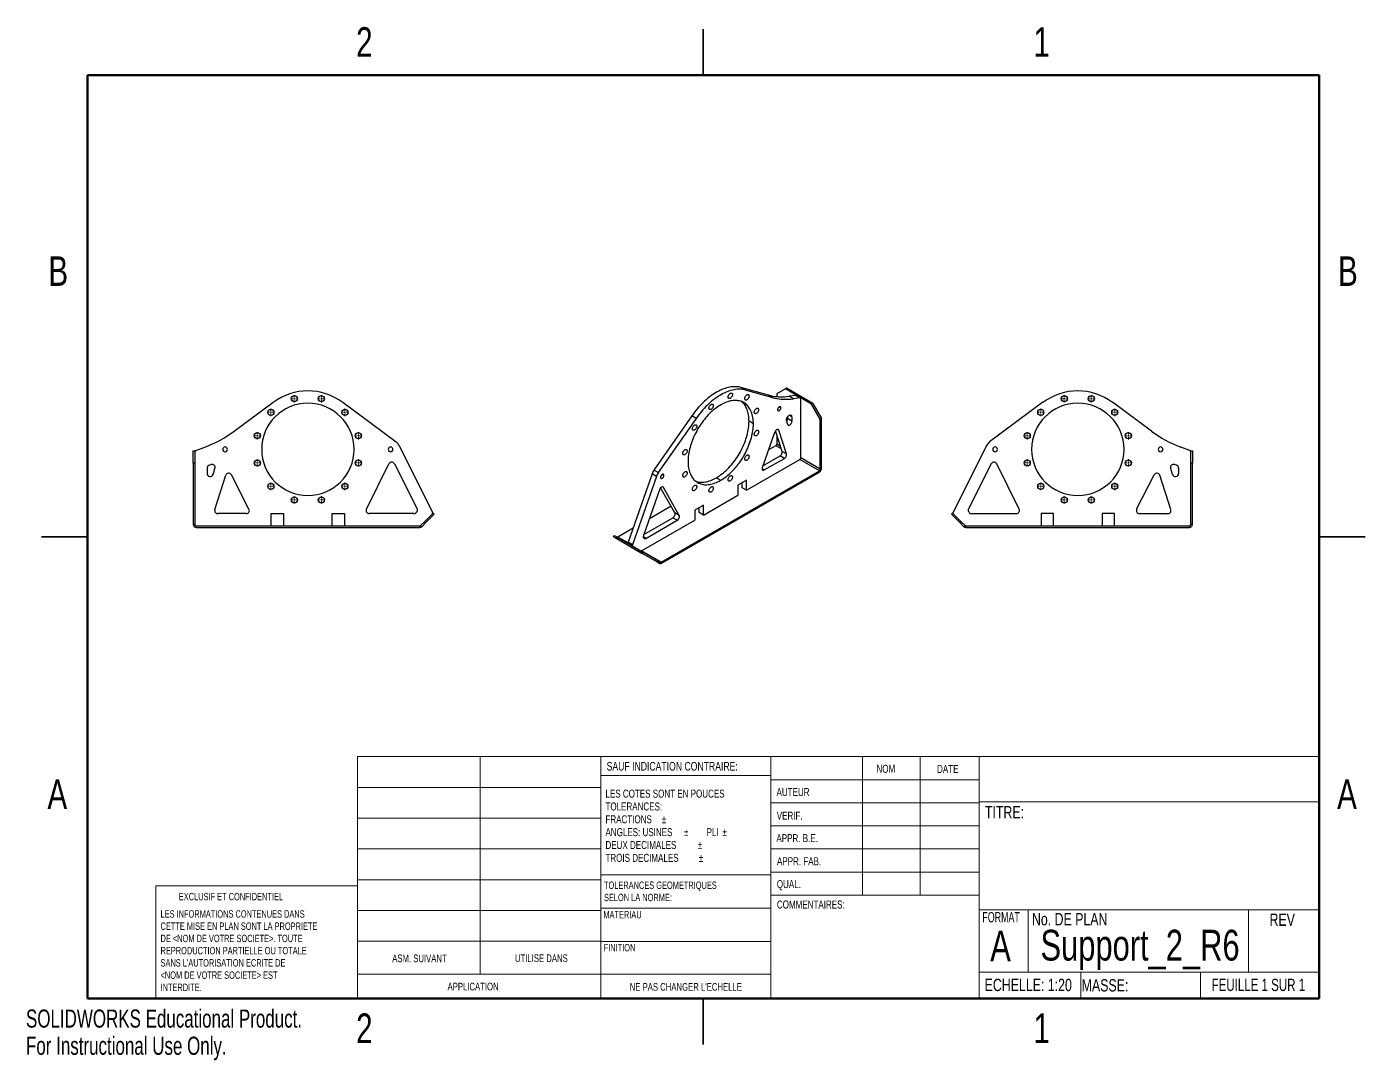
# Model space of a CAD drawing. Header units: millimetres. Extents: x 0 to 276, y 0 to 213.
import ezdxf

# ---------------------------------------------------------------- set-up
doc = ezdxf.new("R2010")
doc.units = ezdxf.units.MM
doc.styles.add('SLDTEXTSTYLE0', font='TXT', dxfattribs={"width": 0.75})
doc.styles.add('SLDTEXTSTYLE1', font='TXT', dxfattribs={"width": 0.64567})
doc.styles.add('SLDTEXTSTYLE2', font='TXT', dxfattribs={"width": 0.7})

# ---------------------------------------------------------------- blocks, each defined once
blk = doc.blocks.new('SW_CENTERMARKSYMBOL_0')
at = {"color": 0, "linetype": 'Continuous', "lineweight": 18}
for p, q in [((-0.254, 0), (-0.762, 0)), ((0, 0), (-0.127, 0)), ((0, 0.254), (0, 0.762)), ((0, 0), (0, 0.127)), ((0, 0), (0, -0.127)), ((0, 0), (0.127, 0)), ((0.254, 0), (0.762, 0)), ((0, -0.254), (0, -0.762))]:
    blk.add_line(p, q, dxfattribs=at)
blk = doc.blocks.new('SW_CENTERMARKSYMBOL_1')
at = {"color": 0, "linetype": 'Continuous', "lineweight": 18}
for p, q in [((-0.254, 0), (-0.762, 0)), ((0, 0), (-0.127, 0)), ((0, 0.254), (0, 0.762)), ((0, 0), (0, 0.127)), ((0, 0), (0, -0.127)), ((0, 0), (0.127, 0)), ((0.254, 0), (0.762, 0)), ((0, -0.254), (0, -0.762))]:
    blk.add_line(p, q, dxfattribs=at)
blk = doc.blocks.new('SW_CENTERMARKSYMBOL_2')
at = {"color": 0, "linetype": 'Continuous', "lineweight": 18}
for p, q in [((-0.254, 0), (-0.762, 0)), ((0, 0), (-0.127, 0)), ((0, 0.254), (0, 0.762)), ((0, 0), (0, 0.127)), ((0, 0), (0, -0.127)), ((0, 0), (0.127, 0)), ((0.254, 0), (0.762, 0)), ((0, -0.254), (0, -0.762))]:
    blk.add_line(p, q, dxfattribs=at)
blk = doc.blocks.new('SW_CENTERMARKSYMBOL_3')
at = {"color": 0, "linetype": 'Continuous', "lineweight": 18}
for p, q in [((-0.254, 0), (-0.762, 0)), ((0, 0), (-0.127, 0)), ((0, 0.254), (0, 0.762)), ((0, 0), (0, 0.127)), ((0, 0), (0, -0.127)), ((0, 0), (0.127, 0)), ((0.254, 0), (0.762, 0)), ((0, -0.254), (0, -0.762))]:
    blk.add_line(p, q, dxfattribs=at)
blk = doc.blocks.new('SW_CENTERMARKSYMBOL_4')
at = {"color": 0, "linetype": 'Continuous', "lineweight": 18}
for p, q in [((-0.254, 0), (-0.762, 0)), ((0, 0), (-0.127, 0)), ((0, 0.254), (0, 0.762)), ((0, 0), (0, 0.127)), ((0, 0), (0, -0.127)), ((0, 0), (0.127, 0)), ((0.254, 0), (0.762, 0)), ((0, -0.254), (0, -0.762))]:
    blk.add_line(p, q, dxfattribs=at)
blk = doc.blocks.new('SW_CENTERMARKSYMBOL_5')
at = {"color": 0, "linetype": 'Continuous', "lineweight": 18}
for p, q in [((-0.254, 0), (-0.762, 0)), ((0, 0), (-0.127, 0)), ((0, 0.254), (0, 0.762)), ((0, 0), (0, 0.127)), ((0, 0), (0, -0.127)), ((0, 0), (0.127, 0)), ((0.254, 0), (0.762, 0)), ((0, -0.254), (0, -0.762))]:
    blk.add_line(p, q, dxfattribs=at)
blk = doc.blocks.new('SW_CENTERMARKSYMBOL_6')
at = {"color": 0, "linetype": 'Continuous', "lineweight": 18}
for p, q in [((-0.254, 0), (-0.762, 0)), ((0, 0), (-0.127, 0)), ((0, 0.254), (0, 0.762)), ((0, 0), (0, 0.127)), ((0, 0), (0, -0.127)), ((0, 0), (0.127, 0)), ((0.254, 0), (0.762, 0)), ((0, -0.254), (0, -0.762))]:
    blk.add_line(p, q, dxfattribs=at)
blk = doc.blocks.new('SW_CENTERMARKSYMBOL_7')
at = {"color": 0, "linetype": 'Continuous', "lineweight": 18}
for p, q in [((-0.254, 0), (-0.762, 0)), ((0, 0), (-0.127, 0)), ((0, 0.254), (0, 0.762)), ((0, 0), (0, 0.127)), ((0, 0), (0, -0.127)), ((0, 0), (0.127, 0)), ((0.254, 0), (0.762, 0)), ((0, -0.254), (0, -0.762))]:
    blk.add_line(p, q, dxfattribs=at)
blk = doc.blocks.new('SW_CENTERMARKSYMBOL_8')
at = {"color": 0, "linetype": 'Continuous', "lineweight": 18}
for p, q in [((-0.254, 0), (-0.762, 0)), ((0, 0), (-0.127, 0)), ((0, 0.254), (0, 0.762)), ((0, 0), (0, 0.127)), ((0, 0), (0, -0.127)), ((0, 0), (0.127, 0)), ((0.254, 0), (0.762, 0)), ((0, -0.254), (0, -0.762))]:
    blk.add_line(p, q, dxfattribs=at)
blk = doc.blocks.new('SW_CENTERMARKSYMBOL_9')
at = {"color": 0, "linetype": 'Continuous', "lineweight": 18}
for p, q in [((-0.254, 0), (-0.762, 0)), ((0, 0), (-0.127, 0)), ((0, 0.254), (0, 0.762)), ((0, 0), (0, 0.127)), ((0, 0), (0, -0.127)), ((0, 0), (0.127, 0)), ((0.254, 0), (0.762, 0)), ((0, -0.254), (0, -0.762))]:
    blk.add_line(p, q, dxfattribs=at)
blk = doc.blocks.new('SW_CENTERMARKSYMBOL_10')
at = {"color": 0, "linetype": 'Continuous', "lineweight": 18}
for p, q in [((-0.254, 0), (-0.762, 0)), ((0, 0), (-0.127, 0)), ((0, 0.254), (0, 0.762)), ((0, 0), (0, 0.127)), ((0, 0), (0, -0.127)), ((0, 0), (0.127, 0)), ((0.254, 0), (0.762, 0)), ((0, -0.254), (0, -0.762))]:
    blk.add_line(p, q, dxfattribs=at)
blk = doc.blocks.new('SW_CENTERMARKSYMBOL_11')
at = {"color": 0, "linetype": 'Continuous', "lineweight": 18}
for p, q in [((-0.254, 0), (-0.762, 0)), ((0, 0), (-0.127, 0)), ((0, 0.254), (0, 0.762)), ((0, 0), (0, 0.127)), ((0, 0), (0, -0.127)), ((0, 0), (0.127, 0)), ((0.254, 0), (0.762, 0)), ((0, -0.254), (0, -0.762))]:
    blk.add_line(p, q, dxfattribs=at)
blk = doc.blocks.new('SW_CENTERMARKSYMBOL_12')
at = {"color": 0, "linetype": 'Continuous', "lineweight": 18}
for p, q in [((-0.254, 0), (-0.762, 0)), ((0, 0), (-0.127, 0)), ((0, 0.254), (0, 0.762)), ((0, 0), (0, 0.127)), ((0, 0), (0, -0.127)), ((0, 0), (0.127, 0)), ((0.254, 0), (0.762, 0)), ((0, -0.254), (0, -0.762))]:
    blk.add_line(p, q, dxfattribs=at)
blk = doc.blocks.new('SW_CENTERMARKSYMBOL_13')
at = {"color": 0, "linetype": 'Continuous', "lineweight": 18}
for p, q in [((-0.254, 0), (-0.762, 0)), ((0, 0), (-0.127, 0)), ((0, 0.254), (0, 0.762)), ((0, 0), (0, 0.127)), ((0, 0), (0, -0.127)), ((0, 0), (0.127, 0)), ((0.254, 0), (0.762, 0)), ((0, -0.254), (0, -0.762))]:
    blk.add_line(p, q, dxfattribs=at)
blk = doc.blocks.new('SW_CENTERMARKSYMBOL_14')
at = {"color": 0, "linetype": 'Continuous', "lineweight": 18}
for p, q in [((-0.254, 0), (-0.762, 0)), ((0, 0), (-0.127, 0)), ((0, 0.254), (0, 0.762)), ((0, 0), (0, 0.127)), ((0, 0), (0, -0.127)), ((0, 0), (0.127, 0)), ((0.254, 0), (0.762, 0)), ((0, -0.254), (0, -0.762))]:
    blk.add_line(p, q, dxfattribs=at)
blk = doc.blocks.new('SW_CENTERMARKSYMBOL_15')
at = {"color": 0, "linetype": 'Continuous', "lineweight": 18}
for p, q in [((-0.254, 0), (-0.762, 0)), ((0, 0), (-0.127, 0)), ((0, 0.254), (0, 0.762)), ((0, 0), (0, 0.127)), ((0, 0), (0, -0.127)), ((0, 0), (0.127, 0)), ((0.254, 0), (0.762, 0)), ((0, -0.254), (0, -0.762))]:
    blk.add_line(p, q, dxfattribs=at)
blk = doc.blocks.new('SW_CENTERMARKSYMBOL_16')
at = {"color": 0, "linetype": 'Continuous', "lineweight": 18}
for p, q in [((-0.254, 0), (-0.762, 0)), ((0, 0), (-0.127, 0)), ((0, 0.254), (0, 0.762)), ((0, 0), (0, 0.127)), ((0, 0), (0, -0.127)), ((0, 0), (0.127, 0)), ((0.254, 0), (0.762, 0)), ((0, -0.254), (0, -0.762))]:
    blk.add_line(p, q, dxfattribs=at)
blk = doc.blocks.new('SW_CENTERMARKSYMBOL_17')
at = {"color": 0, "linetype": 'Continuous', "lineweight": 18}
for p, q in [((-0.254, 0), (-0.762, 0)), ((0, 0), (-0.127, 0)), ((0, 0.254), (0, 0.762)), ((0, 0), (0, 0.127)), ((0, 0), (0, -0.127)), ((0, 0), (0.127, 0)), ((0.254, 0), (0.762, 0)), ((0, -0.254), (0, -0.762))]:
    blk.add_line(p, q, dxfattribs=at)
blk = doc.blocks.new('SW_CENTERMARKSYMBOL_18')
at = {"color": 0, "linetype": 'Continuous', "lineweight": 18}
for p, q in [((-0.254, 0), (-0.762, 0)), ((0, 0), (-0.127, 0)), ((0, 0.254), (0, 0.762)), ((0, 0), (0, 0.127)), ((0, 0), (0, -0.127)), ((0, 0), (0.127, 0)), ((0.254, 0), (0.762, 0)), ((0, -0.254), (0, -0.762))]:
    blk.add_line(p, q, dxfattribs=at)
blk = doc.blocks.new('SW_CENTERMARKSYMBOL_19')
at = {"color": 0, "linetype": 'Continuous', "lineweight": 18}
for p, q in [((-0.254, 0), (-0.762, 0)), ((0, 0), (-0.127, 0)), ((0, 0.254), (0, 0.762)), ((0, 0), (0, 0.127)), ((0, 0), (0, -0.127)), ((0, 0), (0.127, 0)), ((0.254, 0), (0.762, 0)), ((0, -0.254), (0, -0.762))]:
    blk.add_line(p, q, dxfattribs=at)
blk = doc.blocks.new('SW_CENTERMARKSYMBOL_20')
at = {"color": 0, "linetype": 'Continuous', "lineweight": 18}
for p, q in [((-0.254, 0), (-0.762, 0)), ((0, 0), (-0.127, 0)), ((0, 0.254), (0, 0.762)), ((0, 0), (0, 0.127)), ((0, 0), (0, -0.127)), ((0, 0), (0.127, 0)), ((0.254, 0), (0.762, 0)), ((0, -0.254), (0, -0.762))]:
    blk.add_line(p, q, dxfattribs=at)
blk = doc.blocks.new('SW_CENTERMARKSYMBOL_21')
at = {"color": 0, "linetype": 'Continuous', "lineweight": 18}
for p, q in [((-0.254, 0), (-0.762, 0)), ((0, 0), (-0.127, 0)), ((0, 0.254), (0, 0.762)), ((0, 0), (0, 0.127)), ((0, 0), (0, -0.127)), ((0, 0), (0.127, 0)), ((0.254, 0), (0.762, 0)), ((0, -0.254), (0, -0.762))]:
    blk.add_line(p, q, dxfattribs=at)
blk = doc.blocks.new('SW_CENTERMARKSYMBOL_22')
at = {"color": 0, "linetype": 'Continuous', "lineweight": 18}
for p, q in [((-0.254, 0), (-0.762, 0)), ((0, 0), (-0.127, 0)), ((0, 0.254), (0, 0.762)), ((0, 0), (0, 0.127)), ((0, 0), (0, -0.127)), ((0, 0), (0.127, 0)), ((0.254, 0), (0.762, 0)), ((0, -0.254), (0, -0.762))]:
    blk.add_line(p, q, dxfattribs=at)
blk = doc.blocks.new('SW_CENTERMARKSYMBOL_23')
at = {"color": 0, "linetype": 'Continuous', "lineweight": 18}
for p, q in [((-0.254, 0), (-0.762, 0)), ((0, 0), (-0.127, 0)), ((0, 0.254), (0, 0.762)), ((0, 0), (0, 0.127)), ((0, 0), (0, -0.127)), ((0, 0), (0.127, 0)), ((0.254, 0), (0.762, 0)), ((0, -0.254), (0, -0.762))]:
    blk.add_line(p, q, dxfattribs=at)

msp = doc.modelspace()

# ---------------------------------------------------------------- linework, layer by layer
at = {"color": 7, "linetype": 'Continuous', "lineweight": 25}
for p, q in [((139.7, 212.72), (139.7, 203.2)), ((139.7, 203.2), (139.7, 212.72)), ((148.37, 138.24), (147.47, 138.76)), ((153.14, 137.18), (147.47, 138.76)), ((154.03, 136.66), (148.37, 138.24)), ((156.64, 138.46), (154.85, 137.42)), ((156.87, 138.59), (156.64, 138.46)), ((162.03, 135.35), (156.64, 138.46)), ((162.26, 135.48), (156.87, 138.59)), ((42.94, 129.76), (50.95, 135.7)), ((65.32, 135.7), (76.34, 127.53)), ((154.03, 136.66), (153.14, 137.18)), ((154.85, 137.42), (154.85, 136.87)), ((158.74, 137.14), (157.41, 136.95)), ((158.31, 136.43), (157.41, 136.95)), ((159.64, 136.62), (158.31, 136.43)), ((159.64, 136.62), (158.74, 137.14)), ((159.72, 136.61), (158.82, 137.13)), ((159.79, 124.22), (159.79, 136.46)), ((162.03, 135.35), (162.26, 135.48)), ((163.83, 132.24), (162.03, 135.35)), ((162.26, 135.48), (164.05, 132.36)), ((209.76, 135.7), (198.74, 127.53)), ((232.13, 129.76), (224.12, 135.7)), ((137.31, 132.89), (129.52, 121.73)), ((138.21, 132.37), (137.31, 132.89)), ((155.7, 134.55), (155.36, 134.75)), ((157.09, 132.79), (157.09, 132.34)), ((157.7, 133.02), (157.42, 132.98)), ((157.99, 132.71), (157.49, 132.99)), ((157.99, 132.71), (157.99, 131.82)), ((138.21, 132.37), (130.42, 121.21)), ((150.03, 131.28), (149.13, 131.8)), ((155.97, 125.58), (154.59, 129.8)), ((155.27, 129.93), (154.98, 130.1)), ((156.86, 125.06), (155.27, 129.93)), ((157.11, 131.15), (156.84, 132)), ((157.99, 131.82), (157.09, 132.34)), ((164.05, 132.36), (163.83, 132.24)), ((163.83, 121.88), (163.83, 132.24)), ((164.05, 122.01), (164.05, 132.36)), ((151.88, 122.26), (154.45, 129.53)), ((154.85, 129), (154.85, 127.07)), ((155.63, 126.62), (154.85, 127.07)), ((34.49, 125.67), (34.81, 125.67)), ((34.49, 123.13), (34.49, 125.67)), ((34.81, 125.67), (34.81, 123.13)), ((35.01, 125.75), (36.9, 126.46)), ((76.9, 126.86), (83.87, 113.06)), ((152, 122.62), (155.54, 124.66)), ((154.66, 126.74), (153.15, 125.87)), ((155.8, 126.08), (154.66, 126.74)), ((156.44, 124.14), (155.54, 124.66)), ((156.86, 125.06), (155.97, 125.58)), ((198.17, 126.86), (191.21, 113.06)), ((240.06, 125.75), (238.18, 126.46)), ((240.27, 125.67), (240.59, 125.67)), ((240.27, 123.13), (240.27, 125.67)), ((240.59, 125.67), (240.59, 123.13)), ((34.49, 123.13), (34.49, 110.46)), ((34.81, 123.13), (34.49, 123.13)), ((34.81, 123.13), (34.81, 110.46)), ((37.35, 122.12), (37.35, 121.03)), ((37.76, 122.71), (38.15, 122.86)), ((38.59, 120.84), (38.98, 122.08)), ((70.23, 113.64), (74.86, 123.02)), ((75.99, 123.03), (80.67, 113.76)), ((130.42, 121.21), (129.52, 121.73)), ((131.02, 102.73), (163.64, 121.56)), ((148.63, 117.56), (159.6, 123.89)), ((152.28, 121.74), (151.83, 122)), ((152.28, 121.74), (156.44, 124.14)), ((163.64, 121.56), (159.6, 123.89)), ((163.83, 121.88), (159.79, 124.22)), ((163.64, 121.3), (163.64, 121.56)), ((164.05, 122.01), (163.83, 121.88)), ((199.08, 123.03), (194.41, 113.76)), ((204.84, 113.64), (200.22, 123.02)), ((236.49, 120.84), (236.1, 122.08)), ((237.32, 122.71), (236.93, 122.86)), ((237.73, 122.12), (237.73, 121.03)), ((240.59, 123.13), (240.27, 123.13)), ((240.27, 110.46), (240.27, 123.13)), ((240.59, 110.46), (240.59, 123.13)), ((38.94, 113.56), (41.19, 120.64)), ((45.99, 113.65), (42.36, 120.74)), ((129.12, 120.95), (124.2, 106.83)), ((130.02, 120.43), (125.1, 106.31)), ((130.02, 120.43), (129.12, 120.95)), ((131.02, 102.47), (163.64, 121.3)), ((131.57, 120.62), (131.22, 120.82)), ((142.39, 120.13), (143.29, 119.61)), ((148.63, 119.63), (146.83, 118.59)), ((147.73, 118.07), (147.73, 119.11)), ((148.63, 117.56), (148.63, 119.63)), ((229.08, 113.65), (232.72, 120.74)), ((236.13, 113.56), (233.89, 120.64)), ((130.66, 117.67), (127.36, 108.19)), ((133.84, 112.88), (130.9, 118.06)), ((131.47, 118.13), (131.26, 118.25)), ((134.74, 112.36), (131.47, 118.13)), ((139.75, 112.43), (146.83, 116.52)), ((146.83, 118.59), (146.83, 116.52)), ((148.63, 117.56), (147.73, 118.07)), ((133.05, 114.27), (128.58, 111.68)), ((139.75, 114.51), (137.96, 113.47)), ((137.96, 113.47), (137.96, 111.4)), ((138.85, 112.95), (138.85, 113.99)), ((139.75, 112.43), (139.75, 114.51)), ((34.81, 110.46), (34.49, 110.46)), ((45.43, 112.73), (39.55, 112.73)), ((50.59, 112.73), (53.13, 112.73)), ((50.59, 110.19), (50.59, 112.73)), ((53.13, 112.73), (53.13, 110.19)), ((63.14, 112.73), (65.68, 112.73)), ((63.14, 110.19), (63.14, 112.73)), ((65.68, 112.73), (65.68, 110.19)), ((79.99, 112.73), (70.8, 112.73)), ((80.55, 113.02), (80.44, 112.92)), ((81.39, 110.27), (82.18, 111.06)), ((81.61, 110.04), (82.4, 110.83)), ((82.18, 111.06), (83.97, 112.85)), ((82.4, 110.83), (82.18, 111.06)), ((84.2, 112.63), (82.4, 110.83)), ((83.97, 112.85), (84.2, 112.63)), ((126.98, 105.06), (137.96, 111.4)), ((127.44, 108.44), (133.44, 111.9)), ((127.84, 107.63), (134.33, 111.38)), ((134.33, 111.38), (133.44, 111.9)), ((134.74, 112.36), (133.84, 112.88)), ((139.75, 112.43), (138.85, 112.95)), ((190.88, 112.63), (191.11, 112.85)), ((192.68, 110.83), (190.88, 112.63)), ((191.11, 112.85), (192.9, 111.06)), ((192.9, 111.06), (192.68, 110.83)), ((192.68, 110.83), (193.46, 110.04)), ((192.9, 111.06), (193.69, 110.27)), ((194.53, 113.02), (194.63, 112.92)), ((195.08, 112.73), (204.27, 112.73)), ((209.4, 112.73), (209.4, 110.19)), ((211.94, 112.73), (209.4, 112.73)), ((211.94, 110.19), (211.94, 112.73)), ((221.95, 112.73), (221.95, 110.19)), ((224.49, 112.73), (221.95, 112.73)), ((224.49, 110.19), (224.49, 112.73)), ((229.65, 112.73), (235.53, 112.73)), ((240.59, 110.46), (240.27, 110.46)), ((3.17, 107.95), (12.7, 107.95)), ((12.7, 107.95), (3.17, 107.95)), ((35.07, 110.19), (35.07, 109.87)), ((35.07, 110.19), (81.2, 110.19)), ((35.07, 109.87), (81.2, 109.87)), ((81.2, 110.19), (81.2, 109.87)), ((81.39, 110.27), (81.61, 110.04)), ((121.19, 107.95), (121.35, 108.22)), ((121.75, 107.63), (121.19, 107.95)), ((121.72, 107.64), (121.19, 107.95)), ((121.35, 108.22), (121.88, 107.92)), ((121.88, 107.92), (121.72, 107.64)), ((121.88, 107.92), (127.27, 104.81)), ((125.21, 109.74), (122.04, 107.91)), ((124.17, 106.68), (122.04, 107.91)), ((127.84, 107.63), (127.31, 107.93)), ((193.46, 110.04), (193.69, 110.27)), ((193.88, 110.19), (240, 110.19)), ((193.88, 109.87), (193.88, 110.19)), ((193.88, 109.87), (240, 109.87)), ((240, 109.87), (240, 110.19)), ((276.23, 107.95), (266.7, 107.95)), ((266.7, 107.95), (276.23, 107.95)), ((121.72, 107.64), (127.11, 104.53)), ((130.73, 102.44), (121.75, 107.63)), ((125.1, 106.31), (124.2, 106.83)), ((131.02, 102.73), (126.98, 105.06)), ((127.44, 107.64), (127.52, 107.6)), ((127.11, 104.53), (127.27, 104.81)), ((130.18, 102.76), (127.11, 104.53)), ((127.27, 104.81), (130.33, 103.04)), ((130.33, 103.04), (130.18, 102.76)), ((130.18, 102.76), (130.73, 102.44)), ((130.33, 103.04), (130.89, 102.72)), ((130.73, 102.44), (130.89, 102.72)), ((131.02, 102.47), (131.02, 102.73)), ((139.7, 3.17), (139.7, 12.7)), ((139.7, 12.7), (139.7, 3.17))]:
    msp.add_line(p, q, dxfattribs=at)
at = {"color": 7, "linetype": 'Continuous', "lineweight": 50}
for p, q in [((12.7, 12.7), (12.7, 203.2)), ((12.7, 203.2), (266.7, 203.2)), ((266.7, 203.2), (266.7, 12.7)), ((266.7, 12.7), (12.7, 12.7))]:
    msp.add_line(p, q, dxfattribs=at)
at = {"color": 7, "linetype": 'Continuous', "lineweight": 18}
for p, q in [((68.35, 62.59), (266.7, 62.59)), ((68.35, 12.7), (68.35, 62.59)), ((93.7, 62.59), (93.7, 17.69)), ((118.57, 12.7), (118.57, 62.59)), ((153.66, 62.59), (153.66, 12.7)), ((172.56, 62.59), (172.56, 34.02)), ((184.46, 62.59), (184.46, 34.02)), ((196.63, 62.59), (196.63, 12.7)), ((153.66, 58.67), (118.57, 58.67)), ((68.35, 56.24), (118.57, 56.24)), ((153.66, 57.83), (196.63, 57.83)), ((153.66, 53.07), (196.63, 53.07)), ((196.63, 53.27), (266.7, 53.27)), ((68.35, 49.89), (118.57, 49.89)), ((153.66, 48.31), (196.63, 48.31)), ((68.35, 43.54), (118.57, 43.54)), ((196.63, 43.54), (153.66, 43.54)), ((196.63, 38.78), (153.66, 38.78)), ((26.77, 12.7), (26.77, 35.92)), ((68.35, 35.92), (26.77, 35.92)), ((68.35, 37.19), (118.57, 37.19)), ((118.57, 38.19), (153.66, 38.19)), ((196.63, 34.02), (153.66, 34.02)), ((68.35, 30.84), (118.57, 30.84)), ((118.57, 31.34), (153.66, 31.34)), ((196.63, 30.98), (266.7, 30.98)), ((206.68, 30.98), (206.68, 18.11)), ((252.17, 30.98), (252.17, 18.11)), ((68.35, 24.49), (118.57, 24.49)), ((118.57, 24.48), (153.66, 24.48)), ((68.35, 17.69), (153.66, 17.69)), ((196.63, 18.11), (266.7, 18.11)), ((217.54, 18.11), (217.54, 12.7)), ((242.22, 18.11), (242.22, 12.7))]:
    msp.add_line(p, q, dxfattribs=at)
at = {"color": 7, "linetype": 'Continuous', "lineweight": 25, "flags": 128}
for points in [[(147.47, 138.76), (147.2, 138.82), (146.93, 138.87), (146.64, 138.9), (146.36, 138.92), (146.06, 138.92), (145.76, 138.9), (145.46, 138.87), (145.15, 138.82), (144.83, 138.76), (144.51, 138.68), (144.19, 138.58), (143.87, 138.46), (143.54, 138.33), (143.22, 138.19), (142.89, 138.03), (142.56, 137.85), (142.23, 137.66), (141.9, 137.46), (141.57, 137.24), (141.24, 137.01), (140.92, 136.76), (140.59, 136.5), (140.27, 136.23), (139.95, 135.94), (139.64, 135.64), (139.33, 135.34), (139.02, 135.02), (138.72, 134.69), (138.43, 134.34), (138.14, 133.99), (137.86, 133.64), (137.58, 133.27), (137.31, 132.89)], [(148.37, 138.24), (148.1, 138.3), (147.83, 138.35), (147.54, 138.39), (147.25, 138.4), (146.96, 138.4), (146.66, 138.39), (146.35, 138.35), (146.04, 138.3), (145.73, 138.24), (145.41, 138.16), (145.09, 138.06), (144.77, 137.95), (144.44, 137.82), (144.11, 137.67), (143.79, 137.51), (143.46, 137.34), (143.13, 137.14), (142.8, 136.94), (142.47, 136.72), (142.14, 136.49), (141.81, 136.24), (141.49, 135.98), (141.17, 135.71), (140.85, 135.42), (140.54, 135.13), (140.23, 134.82), (139.92, 134.5), (139.62, 134.17), (139.33, 133.83), (139.04, 133.48), (138.76, 133.12), (138.48, 132.75), (138.21, 132.37)], [(140.87, 134.5), (140.87, 134.6), (140.89, 134.69), (140.92, 134.79), (140.97, 134.89), (141.02, 134.98), (141.08, 135.07), (141.15, 135.15), (141.22, 135.22), (141.3, 135.27), (141.37, 135.31), (141.45, 135.34), (141.52, 135.34), (141.58, 135.33), (141.64, 135.31), (141.69, 135.27), (141.72, 135.21), (141.75, 135.15), (141.76, 135.07), (141.76, 134.98), (141.75, 134.88), (141.72, 134.79), (141.69, 134.69), (141.64, 134.59), (141.58, 134.5), (141.52, 134.42), (141.45, 134.34), (141.37, 134.28), (141.3, 134.23), (141.22, 134.2), (141.15, 134.19), (141.08, 134.19), (141.02, 134.2), (140.97, 134.24), (140.92, 134.28), (140.89, 134.35), (140.87, 134.42), (140.87, 134.5)], [(150.03, 131.28), (150.02, 131.61), (150, 131.94), (149.97, 132.26), (149.92, 132.57), (149.87, 132.87), (149.8, 133.16), (149.71, 133.44), (149.62, 133.7), (149.51, 133.96), (149.39, 134.2), (149.26, 134.43), (149.12, 134.65), (148.97, 134.85), (148.81, 135.04), (148.63, 135.21), (148.45, 135.37), (148.26, 135.51), (148.05, 135.64), (147.84, 135.75), (147.62, 135.85), (147.39, 135.93), (147.15, 135.99), (146.91, 136.04), (146.66, 136.07), (146.4, 136.08), (146.14, 136.08), (145.87, 136.06), (145.59, 136.03), (145.32, 135.98), (145.03, 135.91), (144.75, 135.82), (144.46, 135.72), (144.17, 135.61), (143.88, 135.48), (143.58, 135.33), (143.29, 135.17)], [(144.82, 136.79), (144.82, 136.88), (144.84, 136.97), (144.87, 137.07), (144.92, 137.17), (144.97, 137.26), (145.03, 137.35), (145.1, 137.43), (145.17, 137.5), (145.25, 137.55), (145.32, 137.59), (145.4, 137.62), (145.47, 137.62), (145.53, 137.62), (145.59, 137.59), (145.64, 137.55), (145.68, 137.49), (145.7, 137.43), (145.71, 137.35), (145.71, 137.26), (145.7, 137.17), (145.68, 137.07), (145.64, 136.97), (145.59, 136.87), (145.53, 136.78), (145.47, 136.7), (145.4, 136.63), (145.32, 136.56), (145.25, 136.52), (145.17, 136.48), (145.1, 136.47), (145.03, 136.47), (144.97, 136.48), (144.92, 136.52), (144.87, 136.57), (144.84, 136.63), (144.82, 136.7), (144.82, 136.79)], [(149.13, 131.8), (149.12, 132.13), (149.1, 132.46), (149.07, 132.78), (149.03, 133.09), (148.97, 133.39), (148.9, 133.68), (148.82, 133.96), (148.72, 134.22), (148.62, 134.48), (148.5, 134.72), (148.37, 134.95), (148.23, 135.16), (148.07, 135.37), (147.91, 135.55), (147.74, 135.73), (147.58, 135.86)], [(148.24, 136.48), (148.25, 136.57), (148.26, 136.67), (148.3, 136.77), (148.34, 136.86), (148.39, 136.96), (148.45, 137.04), (148.52, 137.12), (148.59, 137.19), (148.67, 137.25), (148.75, 137.29), (148.82, 137.31), (148.89, 137.32), (148.96, 137.31), (149.01, 137.28), (149.06, 137.24), (149.1, 137.19), (149.12, 137.12), (149.14, 137.04), (149.14, 136.95), (149.12, 136.86), (149.1, 136.76), (149.06, 136.66), (149.01, 136.57), (148.96, 136.48), (148.89, 136.39), (148.82, 136.32), (148.75, 136.26), (148.67, 136.21), (148.59, 136.18), (148.52, 136.16), (148.45, 136.16), (148.39, 136.18), (148.34, 136.21), (148.3, 136.26), (148.26, 136.32), (148.25, 136.4), (148.24, 136.48)], [(153.14, 137.18), (153.53, 137.08), (153.94, 136.99), (154.35, 136.93), (154.77, 136.88), (155.19, 136.85), (155.62, 136.83), (156.06, 136.84), (156.51, 136.86), (156.96, 136.9), (157.41, 136.95)], [(154.03, 136.66), (154.43, 136.56), (154.84, 136.48), (155.25, 136.41), (155.67, 136.36), (156.09, 136.33), (156.52, 136.32), (156.96, 136.32), (157.4, 136.34), (157.85, 136.38), (158.31, 136.43)], [(159.64, 136.62), (159.67, 136.62), (159.7, 136.62), (159.73, 136.61), (159.75, 136.59), (159.76, 136.56), (159.78, 136.53), (159.78, 136.5), (159.79, 136.46)], [(143.29, 135.17), (143, 134.99), (142.7, 134.8), (142.41, 134.59), (142.12, 134.37), (141.83, 134.14), (141.55, 133.9), (141.27, 133.64), (140.99, 133.37), (140.71, 133.09), (140.44, 132.8), (140.18, 132.49), (139.92, 132.18), (139.67, 131.86), (139.43, 131.53), (139.19, 131.19), (138.96, 130.85), (138.74, 130.5), (138.53, 130.14), (138.33, 129.78), (138.13, 129.41), (137.95, 129.04), (137.77, 128.67), (137.61, 128.29), (137.46, 127.91), (137.32, 127.53), (137.19, 127.15), (137.07, 126.77), (136.96, 126.4), (136.87, 126.02), (136.79, 125.65), (136.72, 125.28), (136.66, 124.91), (136.61, 124.55), (136.58, 124.19), (136.56, 123.84), (136.56, 123.5)], [(150.21, 133.67), (150.22, 133.76), (150.24, 133.86), (150.27, 133.95), (150.31, 134.05), (150.37, 134.15), (150.43, 134.23), (150.5, 134.31), (150.57, 134.38), (150.64, 134.43), (150.72, 134.48), (150.8, 134.5), (150.87, 134.51), (150.93, 134.5), (150.99, 134.47), (151.04, 134.43), (151.07, 134.38), (151.1, 134.31), (151.11, 134.23), (151.11, 134.14), (151.1, 134.05), (151.07, 133.95), (151.04, 133.85), (150.99, 133.76), (150.93, 133.67), (150.87, 133.58), (150.8, 133.51), (150.72, 133.45), (150.64, 133.4), (150.57, 133.37), (150.5, 133.35), (150.43, 133.35), (150.37, 133.37), (150.31, 133.4), (150.27, 133.45), (150.24, 133.51), (150.22, 133.58), (150.21, 133.67)], [(155.7, 134.55), (155.69, 134.63), (155.68, 134.69), (155.64, 134.74), (155.6, 134.78), (155.55, 134.8), (155.49, 134.8), (155.42, 134.78), (155.36, 134.75), (155.29, 134.71), (155.23, 134.65), (155.17, 134.58), (155.11, 134.5), (155.07, 134.41), (155.04, 134.32), (155.02, 134.24), (155.01, 134.16)], [(155.01, 134.16), (155.02, 134.08), (155.04, 134.02), (155.07, 133.97), (155.11, 133.94), (155.17, 133.92), (155.23, 133.91), (155.29, 133.93), (155.36, 133.96), (155.42, 134.01), (155.49, 134.07), (155.55, 134.14), (155.6, 134.22), (155.64, 134.3), (155.68, 134.39), (155.69, 134.47), (155.7, 134.55)], [(157.42, 132.98), (157.35, 132.97), (157.27, 132.93), (157.2, 132.88), (157.12, 132.81), (157.05, 132.74), (156.99, 132.65), (156.93, 132.56), (156.88, 132.46), (156.85, 132.36), (156.83, 132.26), (156.82, 132.17), (156.82, 132.08), (156.84, 132)], [(157.99, 132.71), (157.99, 132.78), (157.97, 132.85), (157.95, 132.91), (157.91, 132.95), (157.87, 132.99), (157.82, 133.01), (157.76, 133.03), (157.7, 133.02)], [(137.44, 130.25), (137.45, 130.34), (137.47, 130.44), (137.5, 130.53), (137.54, 130.63), (137.6, 130.73), (137.66, 130.81), (137.73, 130.89), (137.8, 130.96), (137.87, 131.01), (137.95, 131.05), (138.02, 131.08), (138.1, 131.09), (138.16, 131.08), (138.22, 131.05), (138.27, 131.01), (138.3, 130.96), (138.33, 130.89), (138.34, 130.81), (138.34, 130.72), (138.33, 130.63), (138.3, 130.53), (138.27, 130.43), (138.22, 130.34), (138.16, 130.24), (138.1, 130.16), (138.02, 130.09), (137.95, 130.03), (137.87, 129.98), (137.8, 129.95), (137.73, 129.93), (137.66, 129.93), (137.6, 129.95), (137.54, 129.98), (137.5, 130.03), (137.47, 130.09), (137.45, 130.16), (137.44, 130.25)], [(142.39, 120.13), (142.69, 120.31), (142.98, 120.5), (143.27, 120.71), (143.56, 120.92), (143.85, 121.16), (144.14, 121.4), (144.42, 121.66), (144.7, 121.93), (144.97, 122.21), (145.24, 122.5), (145.5, 122.81), (145.76, 123.12), (146.01, 123.44), (146.26, 123.77), (146.49, 124.11), (146.72, 124.45), (146.94, 124.8), (147.16, 125.16), (147.36, 125.52), (147.55, 125.89), (147.74, 126.26), (147.91, 126.63), (148.07, 127.01), (148.23, 127.39), (148.37, 127.77), (148.5, 128.15), (148.62, 128.52), (148.72, 128.9), (148.82, 129.28), (148.9, 129.65), (148.97, 130.02), (149.03, 130.39), (149.07, 130.75), (149.1, 131.1), (149.12, 131.45), (149.13, 131.8)], [(143.29, 119.61), (143.58, 119.79), (143.88, 119.98), (144.17, 120.19), (144.46, 120.41), (144.75, 120.64), (145.03, 120.88), (145.32, 121.14), (145.59, 121.41), (145.87, 121.69), (146.14, 121.98), (146.4, 122.29), (146.66, 122.6), (146.91, 122.92), (147.15, 123.25), (147.39, 123.59), (147.62, 123.93), (147.84, 124.28), (148.05, 124.64), (148.26, 125), (148.45, 125.37), (148.63, 125.74), (148.81, 126.11), (148.97, 126.49), (149.12, 126.87), (149.26, 127.25), (149.39, 127.63), (149.51, 128.01), (149.62, 128.38), (149.71, 128.76), (149.8, 129.13), (149.87, 129.5), (149.92, 129.87), (149.97, 130.23), (150, 130.59), (150.02, 130.94), (150.03, 131.28)], [(150.21, 129.11), (150.22, 129.2), (150.24, 129.29), (150.27, 129.39), (150.31, 129.49), (150.37, 129.58), (150.43, 129.67), (150.5, 129.75), (150.57, 129.82), (150.64, 129.87), (150.72, 129.91), (150.8, 129.94), (150.87, 129.94), (150.93, 129.94), (150.99, 129.91), (151.04, 129.87), (151.07, 129.81), (151.1, 129.75), (151.11, 129.67), (151.11, 129.58), (151.1, 129.49), (151.07, 129.39), (151.04, 129.29), (150.99, 129.19), (150.93, 129.1), (150.87, 129.02), (150.8, 128.95), (150.72, 128.88), (150.64, 128.84), (150.57, 128.8), (150.5, 128.79), (150.43, 128.79), (150.37, 128.8), (150.31, 128.84), (150.27, 128.89), (150.24, 128.95), (150.22, 129.02), (150.21, 129.11)], [(155.27, 129.93), (155.25, 130), (155.2, 130.05), (155.15, 130.08), (155.1, 130.1), (155.03, 130.11), (154.96, 130.09), (154.88, 130.07), (154.81, 130.02), (154.73, 129.96), (154.66, 129.89), (154.6, 129.81), (154.54, 129.72), (154.49, 129.63), (154.45, 129.53)], [(157.11, 131.15), (157.14, 131.09), (157.18, 131.04), (157.23, 131), (157.29, 130.98), (157.35, 130.98), (157.42, 130.99), (157.5, 131.02), (157.57, 131.06), (157.65, 131.12), (157.72, 131.18), (157.78, 131.26), (157.84, 131.35), (157.89, 131.44), (157.94, 131.54), (157.97, 131.63), (157.98, 131.73), (157.99, 131.82)], [(135.47, 125.16), (135.48, 125.25), (135.49, 125.34), (135.53, 125.44), (135.57, 125.54), (135.62, 125.63), (135.68, 125.72), (135.75, 125.8), (135.82, 125.87), (135.9, 125.92), (135.97, 125.96), (136.05, 125.99), (136.12, 125.99), (136.18, 125.99), (136.24, 125.96), (136.29, 125.92), (136.33, 125.86), (136.35, 125.8), (136.37, 125.72), (136.37, 125.63), (136.35, 125.54), (136.33, 125.44), (136.29, 125.34), (136.24, 125.24), (136.18, 125.15), (136.12, 125.07), (136.05, 125), (135.97, 124.93), (135.9, 124.89), (135.82, 124.85), (135.75, 124.84), (135.68, 124.84), (135.62, 124.85), (135.57, 124.89), (135.53, 124.94), (135.49, 125), (135.48, 125.07), (135.47, 125.16)], [(148.24, 124.01), (148.25, 124.11), (148.26, 124.2), (148.3, 124.3), (148.34, 124.4), (148.39, 124.49), (148.45, 124.58), (148.52, 124.66), (148.59, 124.73), (148.67, 124.78), (148.75, 124.82), (148.82, 124.84), (148.89, 124.85), (148.96, 124.84), (149.01, 124.82), (149.06, 124.78), (149.1, 124.72), (149.12, 124.65), (149.14, 124.58), (149.14, 124.49), (149.12, 124.39), (149.1, 124.3), (149.06, 124.2), (149.01, 124.1), (148.96, 124.01), (148.89, 123.93), (148.82, 123.85), (148.75, 123.79), (148.67, 123.74), (148.59, 123.71), (148.52, 123.7), (148.45, 123.7), (148.39, 123.71), (148.34, 123.75), (148.3, 123.79), (148.26, 123.86), (148.25, 123.93), (148.24, 124.01)], [(155.54, 124.66), (155.61, 124.71), (155.69, 124.77), (155.76, 124.85), (155.82, 124.94), (155.88, 125.03), (155.92, 125.13), (155.95, 125.23), (155.98, 125.32), (155.99, 125.42), (155.98, 125.5), (155.97, 125.58)], [(156.44, 124.14), (156.51, 124.19), (156.59, 124.26), (156.66, 124.33), (156.72, 124.42), (156.77, 124.51), (156.82, 124.61), (156.85, 124.71), (156.87, 124.81), (156.88, 124.9), (156.88, 124.98), (156.86, 125.06)], [(136.56, 123.5), (136.56, 123.17), (136.58, 122.84), (136.61, 122.52), (136.66, 122.21), (136.72, 121.91), (136.79, 121.62), (136.87, 121.34), (136.96, 121.08), (137.07, 120.82), (137.19, 120.58), (137.32, 120.35), (137.46, 120.13), (137.61, 119.93), (137.77, 119.74), (137.95, 119.57), (138.13, 119.41), (138.33, 119.27), (138.53, 119.14), (138.74, 119.03), (138.96, 118.93), (139.19, 118.85), (139.43, 118.79), (139.67, 118.74), (139.92, 118.71), (140.18, 118.7), (140.44, 118.7), (140.71, 118.72), (140.99, 118.75), (141.27, 118.8), (141.55, 118.87), (141.83, 118.96), (142.12, 119.06), (142.41, 119.17), (142.7, 119.3), (143, 119.45), (143.29, 119.61)], [(151.88, 122.26), (151.85, 122.16), (151.83, 122.07), (151.83, 121.98), (151.84, 121.9), (151.86, 121.82), (151.89, 121.77), (151.94, 121.72), (151.99, 121.69), (152.06, 121.68), (152.13, 121.68), (152.2, 121.7), (152.28, 121.74)], [(131.57, 120.62), (131.56, 120.7), (131.54, 120.76), (131.51, 120.81), (131.47, 120.85), (131.41, 120.86), (131.36, 120.87), (131.29, 120.85), (131.22, 120.82), (131.16, 120.77), (131.09, 120.71), (131.03, 120.64), (130.98, 120.56), (130.94, 120.48), (130.91, 120.39), (130.89, 120.31), (130.88, 120.23)], [(130.88, 120.23), (130.89, 120.15), (130.91, 120.09), (130.94, 120.04), (130.98, 120), (131.03, 119.98), (131.09, 119.98), (131.16, 120), (131.22, 120.03), (131.29, 120.07), (131.36, 120.13), (131.41, 120.2), (131.47, 120.28), (131.51, 120.37), (131.54, 120.46), (131.56, 120.54), (131.57, 120.62)], [(135.47, 120.59), (135.48, 120.68), (135.49, 120.78), (135.53, 120.88), (135.57, 120.98), (135.62, 121.07), (135.68, 121.16), (135.75, 121.24), (135.82, 121.3), (135.9, 121.36), (135.97, 121.4), (136.05, 121.42), (136.12, 121.43), (136.18, 121.42), (136.24, 121.4), (136.29, 121.36), (136.33, 121.3), (136.35, 121.23), (136.37, 121.15), (136.37, 121.07), (136.35, 120.97), (136.33, 120.88), (136.29, 120.78), (136.24, 120.68), (136.18, 120.59), (136.12, 120.51), (136.05, 120.43), (135.97, 120.37), (135.9, 120.32), (135.82, 120.29), (135.75, 120.27), (135.68, 120.27), (135.62, 120.29), (135.57, 120.32), (135.53, 120.37), (135.49, 120.44), (135.48, 120.51), (135.47, 120.59)], [(138.1, 119.44), (138.29, 119.37), (138.53, 119.31), (138.77, 119.26), (139.03, 119.23), (139.28, 119.21), (139.55, 119.22), (139.82, 119.24), (140.09, 119.27), (140.37, 119.32), (140.65, 119.39), (140.93, 119.47), (141.22, 119.57), (141.51, 119.69), (141.81, 119.82), (142.1, 119.97), (142.39, 120.13)], [(144.82, 119.76), (144.82, 119.85), (144.84, 119.94), (144.87, 120.04), (144.92, 120.14), (144.97, 120.23), (145.03, 120.32), (145.1, 120.4), (145.17, 120.47), (145.25, 120.52), (145.32, 120.56), (145.4, 120.59), (145.47, 120.6), (145.53, 120.59), (145.59, 120.56), (145.64, 120.52), (145.68, 120.47), (145.7, 120.4), (145.71, 120.32), (145.71, 120.23), (145.7, 120.14), (145.68, 120.04), (145.64, 119.94), (145.59, 119.84), (145.53, 119.75), (145.47, 119.67), (145.4, 119.6), (145.32, 119.54), (145.25, 119.49), (145.17, 119.45), (145.1, 119.44), (145.03, 119.44), (144.97, 119.46), (144.92, 119.49), (144.87, 119.54), (144.84, 119.6), (144.82, 119.67), (144.82, 119.76)], [(131.47, 118.13), (131.43, 118.18), (131.38, 118.22), (131.32, 118.24), (131.25, 118.25), (131.18, 118.24), (131.11, 118.21), (131.03, 118.16), (130.95, 118.11), (130.88, 118.04), (130.82, 117.95), (130.76, 117.86), (130.7, 117.77), (130.66, 117.67)], [(137.44, 117.78), (137.45, 117.87), (137.47, 117.97), (137.5, 118.07), (137.54, 118.17), (137.6, 118.26), (137.66, 118.35), (137.73, 118.43), (137.8, 118.49), (137.87, 118.55), (137.95, 118.59), (138.02, 118.61), (138.1, 118.62), (138.16, 118.61), (138.22, 118.59), (138.27, 118.55), (138.3, 118.49), (138.33, 118.42), (138.34, 118.34), (138.34, 118.26), (138.33, 118.16), (138.3, 118.06), (138.27, 117.97), (138.22, 117.87), (138.16, 117.78), (138.1, 117.7), (138.02, 117.62), (137.95, 117.56), (137.87, 117.51), (137.8, 117.48), (137.73, 117.46), (137.66, 117.46), (137.6, 117.48), (137.54, 117.51), (137.5, 117.56), (137.47, 117.62), (137.45, 117.7), (137.44, 117.78)], [(140.87, 117.48), (140.87, 117.57), (140.89, 117.66), (140.92, 117.76), (140.97, 117.86), (141.02, 117.95), (141.08, 118.04), (141.15, 118.12), (141.22, 118.19), (141.3, 118.24), (141.37, 118.28), (141.45, 118.31), (141.52, 118.32), (141.58, 118.31), (141.64, 118.28), (141.69, 118.24), (141.72, 118.19), (141.75, 118.12), (141.76, 118.04), (141.76, 117.95), (141.75, 117.86), (141.72, 117.76), (141.69, 117.66), (141.64, 117.56), (141.58, 117.47), (141.52, 117.39), (141.45, 117.32), (141.37, 117.25), (141.3, 117.21), (141.22, 117.17), (141.15, 117.16), (141.08, 117.16), (141.02, 117.17), (140.97, 117.21), (140.92, 117.26), (140.89, 117.32), (140.87, 117.39), (140.87, 117.48)], [(133.44, 111.9), (133.51, 111.95), (133.58, 112.01), (133.65, 112.09), (133.72, 112.17), (133.77, 112.27), (133.82, 112.36), (133.85, 112.46), (133.87, 112.56), (133.88, 112.65), (133.88, 112.74), (133.87, 112.81), (133.84, 112.88)], [(134.33, 111.38), (134.41, 111.43), (134.48, 111.49), (134.55, 111.57), (134.61, 111.66), (134.67, 111.75), (134.71, 111.84), (134.75, 111.94), (134.77, 112.04), (134.78, 112.13), (134.78, 112.22), (134.76, 112.29), (134.74, 112.36)], [(127.36, 108.19), (127.33, 108.1), (127.32, 108.01), (127.31, 107.93), (127.32, 107.85), (127.33, 107.78), (127.36, 107.72), (127.4, 107.68), (127.44, 107.64)], [(124.24, 106.56), (124.22, 106.57), (124.2, 106.6), (124.18, 106.63), (124.18, 106.66), (124.17, 106.7), (124.18, 106.74), (124.18, 106.79), (124.2, 106.83)], [(125.14, 106.04), (125.11, 106.06), (125.1, 106.08), (125.08, 106.11), (125.07, 106.14), (125.07, 106.18), (125.07, 106.22), (125.08, 106.27), (125.1, 106.31)]]:
    msp.add_lwpolyline(points, dxfattribs=at)
at = {"color": 7, "linetype": 'Continuous', "lineweight": 25}
for centre in [(55.34, 136.43), (60.93, 136.43), (214.15, 136.43), (219.73, 136.43), (50.5, 133.64), (65.77, 133.64), (209.31, 133.64), (224.57, 133.64), (47.71, 128.8), (68.56, 128.8), (206.51, 128.8), (227.37, 128.8), (47.71, 123.21), (68.56, 123.21), (206.51, 123.21), (227.37, 123.21), (50.5, 118.37), (65.77, 118.37), (209.31, 118.37), (224.57, 118.37), (55.34, 115.58), (60.93, 115.58), (214.15, 115.58), (219.73, 115.58)]:
    msp.add_circle(centre, 0.635, dxfattribs=at)
for centre, radius, start, end in [((58.14, 126), 12.06, 53.4609, 126.5391), ((216.94, 126), 12.06, 53.4609, 126.5391), ((58.14, 126), 9.53, 90, 180), ((58.14, 126), 9.53, 0, 90), ((158.76, 137.02), 0.122, 61.1411, 99.7375), ((216.94, 126), 9.53, 90, 180), ((216.94, 126), 9.53, 0, 90), ((28.06, 149.85), 25, 290.7115, 306.5391), ((156.14, 132.38), 0.958, 323.1605, 357.58), ((247.02, 149.85), 25, 233.4609, 249.2885), ((75.2, 126), 1.91, 26.7732, 53.4609), ((154.44, 127.09), 0.41, 302.6055, 357.3945), ((199.88, 126), 1.91, 126.5391, 153.2268), ((35.13, 125.45), 0.318, 110.7115, 180), ((41.07, 126), 0.486, 0, 180), ((41.07, 126), 0.486, 180, 0), ((58.14, 126), 9.53, 180, 270), ((58.14, 126), 9.53, 270, 0), ((75.2, 126), 0.486, 0, 180), ((75.2, 126), 0.486, 180, 0), ((199.88, 126), 0.486, 0, 180), ((199.88, 126), 0.486, 180, 0), ((216.94, 126), 9.53, 180, 270), ((216.94, 126), 9.53, 270, 0), ((234.01, 126), 0.486, 0, 180), ((234.01, 126), 0.486, 180, 0), ((239.95, 125.45), 0.318, 0, 69.2885), ((37.98, 122.12), 0.635, 110.7115, 180), ((38.37, 122.27), 0.635, 342.406, 110.7115), ((75.43, 122.74), 0.635, 26.7732, 153.7646), ((132.18, 119.87), 3.24, 145.0468, 160.6009), ((159.38, 124.24), 0.41, 302.6055, 357.3945), ((163.16, 122.05), 0.894, 302.4763, 357.5237), ((163.42, 121.9), 0.41, 302.6055, 357.3945), ((199.65, 122.74), 0.635, 26.2354, 153.2268), ((236.7, 122.27), 0.635, 69.2885, 197.594), ((237.09, 122.12), 0.635, 0, 69.2885), ((37.98, 121.03), 0.635, 180, 342.406), ((41.8, 120.45), 0.635, 27.1377, 162.406), ((133.08, 119.35), 3.24, 145.0468, 160.6009), ((233.28, 120.45), 0.635, 17.594, 152.8623), ((237.09, 121.03), 0.635, 197.594, 0), ((39.55, 113.36), 0.635, 162.406, 270), ((45.43, 113.36), 0.635, 270, 27.1377), ((70.8, 113.36), 0.635, 153.7646, 270), ((80.1, 113.47), 0.635, 315, 26.7732), ((194.97, 113.47), 0.635, 153.2268, 225), ((204.27, 113.36), 0.635, 270, 26.2354), ((229.65, 113.36), 0.635, 152.8623, 270), ((235.53, 113.36), 0.635, 270, 17.594), ((35.07, 110.46), 0.584, 180, 270), ((35.07, 110.46), 0.267, 180, 270), ((79.99, 113.36), 0.635, 270, 315), ((83.58, 112.91), 0.318, 315, 26.7732), ((191.49, 112.91), 0.318, 153.2268, 225), ((195.08, 113.36), 0.635, 225, 270), ((240, 110.46), 0.584, 270, 0), ((240, 110.46), 0.267, 270, 0), ((81.2, 110.46), 0.267, 270, 315), ((81.2, 110.46), 0.584, 270, 315), ((121.97, 108.03), 0.137, 249.6196, 305.267), ((193.88, 110.46), 0.584, 225, 270), ((193.88, 110.46), 0.267, 225, 270), ((126.9, 105.17), 0.137, 249.6196, 305.267), ((127.65, 107.89), 0.319, 245.686, 305.6182), ((130.85, 102.71), 0.294, 245.686, 305.6182), ((130.95, 102.84), 0.134, 245.686, 305.6182)]:
    msp.add_arc(centre, radius, start, end, dxfattribs=at)

# ---------------------------------------------------------------- block references
at = {"color": 7, "linetype": 'Continuous', "lineweight": 0}
for name, p in [('SW_CENTERMARKSYMBOL_14', (55.34, 136.43)), ('SW_CENTERMARKSYMBOL_15', (60.93, 136.43)), ('SW_CENTERMARKSYMBOL_3', (214.15, 136.43)), ('SW_CENTERMARKSYMBOL_2', (219.73, 136.43)), ('SW_CENTERMARKSYMBOL_13', (50.5, 133.64)), ('SW_CENTERMARKSYMBOL_16', (65.77, 133.64)), ('SW_CENTERMARKSYMBOL_4', (209.31, 133.64)), ('SW_CENTERMARKSYMBOL_1', (224.57, 133.64)), ('SW_CENTERMARKSYMBOL_12', (47.71, 128.8)), ('SW_CENTERMARKSYMBOL_17', (68.56, 128.8)), ('SW_CENTERMARKSYMBOL_5', (206.51, 128.8)), ('SW_CENTERMARKSYMBOL_0', (227.37, 128.8)), ('SW_CENTERMARKSYMBOL_23', (47.71, 123.21)), ('SW_CENTERMARKSYMBOL_18', (68.56, 123.21)), ('SW_CENTERMARKSYMBOL_6', (206.51, 123.21)), ('SW_CENTERMARKSYMBOL_11', (227.37, 123.21)), ('SW_CENTERMARKSYMBOL_22', (50.5, 118.37)), ('SW_CENTERMARKSYMBOL_19', (65.77, 118.37)), ('SW_CENTERMARKSYMBOL_7', (209.31, 118.37)), ('SW_CENTERMARKSYMBOL_10', (224.57, 118.37)), ('SW_CENTERMARKSYMBOL_21', (55.34, 115.58)), ('SW_CENTERMARKSYMBOL_20', (60.93, 115.58)), ('SW_CENTERMARKSYMBOL_8', (214.15, 115.58)), ('SW_CENTERMARKSYMBOL_9', (219.73, 115.58))]:
    msp.add_blockref(name, p, dxfattribs=at)

# ---------------------------------------------------------------- texts
for s, insert, char_height, attachment_point, style in [('2', (69.79, 213.1), 6.1, 2, 'SLDTEXTSTYLE0'), ('1', (209.49, 213.1), 6.1, 2, 'SLDTEXTSTYLE0'), ('B', (6.65, 165.83), 6.1, 2, 'SLDTEXTSTYLE0'), ('B', (272.65, 165.83), 6.1, 2, 'SLDTEXTSTYLE0'), ('SAUF INDICATION CONTRAIRE:', (119.76, 61.5), 1.778, 1, 'SLDTEXTSTYLE0'), ('NOM', (175.42, 60.92), 1.651, 1, 'SLDTEXTSTYLE0'), ('DATE', (187.91, 60.88), 1.651, 1, 'SLDTEXTSTYLE0'), ('A', (6.46, 57.88), 6.1, 2, 'SLDTEXTSTYLE0'), ('LES COTES SONT EN POUCES', (119.52, 55.79), 1.651, 1, 'SLDTEXTSTYLE0'), ('AUTEUR', (154.8, 56.12), 1.651, 1, 'SLDTEXTSTYLE0'), ('A', (272.46, 57.88), 6.1, 2, 'SLDTEXTSTYLE0'), ('TOLERANCES:', (119.52, 53.14), 1.651, 1, 'SLDTEXTSTYLE0'), ('FRACTIONS', (119.52, 50.49), 1.651, 1, 'SLDTEXTSTYLE0'), ('%%p', (131.14, 50.49), 1.651, 1, 'SLDTEXTSTYLE0'), ('VERIF.', (154.85, 51.24), 1.651, 1, 'SLDTEXTSTYLE0'), ('TITRE:', (197.79, 52.39), 2.54, 1, 'SLDTEXTSTYLE0'), ('ANGLES: USINES', (119.52, 47.84), 1.651, 1, 'SLDTEXTSTYLE0'), ('%%p', (135.71, 47.84), 1.651, 1, 'SLDTEXTSTYLE0'), ('PLI', (140.38, 47.84), 1.651, 1, 'SLDTEXTSTYLE0'), ('%%p', (143.64, 47.84), 1.651, 1, 'SLDTEXTSTYLE0'), ('DEUX DECIMALES', (119.52, 45.19), 1.651, 1, 'SLDTEXTSTYLE0'), ('%%p', (138.58, 45.19), 1.651, 1, 'SLDTEXTSTYLE0'), ('APPR. B.E.', (154.78, 46.6), 1.651, 1, 'SLDTEXTSTYLE0'), ('TROIS DECIMALES', (119.52, 42.54), 1.651, 1, 'SLDTEXTSTYLE0'), ('%%p', (138.76, 42.54), 1.651, 1, 'SLDTEXTSTYLE0'), ('APPR. FAB.', (154.9, 41.85), 1.651, 1, 'SLDTEXTSTYLE0'), ('TOLERANCES GEOMETRIQUES', (119.21, 36.83), 1.524, 1, 'SLDTEXTSTYLE0'), ('QUAL.', (154.86, 37.12), 1.651, 1, 'SLDTEXTSTYLE0'), ('EXCLUSIF ET CONFIDENTIEL', (31.53, 34.48), 1.524, 1, 'SLDTEXTSTYLE0'), ('SELON LA NORME:', (119.21, 34.3), 1.524, 1, 'SLDTEXTSTYLE0'), ('LES INFORMATIONS CONTENUES DANS', (27.75, 30.9), 1.524, 1, 'SLDTEXTSTYLE0'), ('MATERIAU', (119.08, 30.75), 1.524, 1, 'SLDTEXTSTYLE0'), ('COMMENTAIRES:', (154.88, 32.91), 1.651, 1, 'SLDTEXTSTYLE0'), ('FORMAT', (197.26, 30.53), 2.117, 1, 'SLDTEXTSTYLE1'), ('CETTE MISE EN PLAN SONT LA PROPRIETE', (27.75, 28.38), 1.524, 1, 'SLDTEXTSTYLE0'), ('No. DE PLAN', (207.48, 30.32), 2.54, 1, 'SLDTEXTSTYLE0'), ('REV', (256.48, 30.22), 2.54, 1, 'SLDTEXTSTYLE0'), ('DE <NOM DE VOTRE SOCIETE>. TOUTE', (27.75, 25.85), 1.524, 1, 'SLDTEXTSTYLE0'), ('A', (198.88, 26.72), 6.35, 1, 'SLDTEXTSTYLE0'), ('Support_2_R6', (229.78, 26.87), 6.35, 2, 'SLDTEXTSTYLE0'), ('REPRODUCTION PARTIELLE OU TOTALE', (27.75, 23.33), 1.524, 1, 'SLDTEXTSTYLE0'), ('FINITION', (119.15, 23.94), 1.524, 1, 'SLDTEXTSTYLE0'), ("SANS L'AUTORISATION ECRITE DE", (27.75, 20.81), 1.524, 1, 'SLDTEXTSTYLE0'), ('ASM. SUIVANT', (75.54, 21.77), 1.5875, 1, 'SLDTEXTSTYLE0'), ('UTILISE DANS', (100.85, 21.8), 1.5875, 1, 'SLDTEXTSTYLE0'), ('<NOM DE VOTRE SOCIETE> EST', (27.75, 18.28), 1.524, 1, 'SLDTEXTSTYLE0'), ('ECHELLE: 1:20', (197.73, 16.76), 2.54, 1, 'SLDTEXTSTYLE0'), ('MASSE:', (217.74, 16.68), 2.54, 1, 'SLDTEXTSTYLE0'), ('FEUILLE 1 SUR 1', (244.53, 16.77), 2.54, 1, 'SLDTEXTSTYLE2'), ('INTERDITE.', (27.75, 15.76), 1.524, 1, 'SLDTEXTSTYLE0'), ('APPLICATION', (86.95, 15.95), 1.5875, 1, 'SLDTEXTSTYLE0'), ("NE PAS CHANGER L'ECHELLE", (136.09, 15.89), 1.5875, 2, 'SLDTEXTSTYLE0'), ('2', (69.79, 9.6), 6.1, 2, 'SLDTEXTSTYLE0'), ('1', (209.49, 9.6), 6.1, 2, 'SLDTEXTSTYLE0')]:
    msp.add_mtext(s, dxfattribs=dict(at, insert=insert, char_height=char_height, attachment_point=attachment_point, style=style))
at = {"color": 7, "linetype": 'Continuous', "char_height": 3.7351, "attachment_point": 1, "style": 'SLDTEXTSTYLE2'}
for s, insert in [('SOLIDWORKS Educational Product.', (0, 10.42)), ('For Instructional Use Only.', (0, 4.81))]:
    msp.add_mtext(s, dxfattribs=dict(at, insert=insert))

doc.saveas('drawing.dxf')
